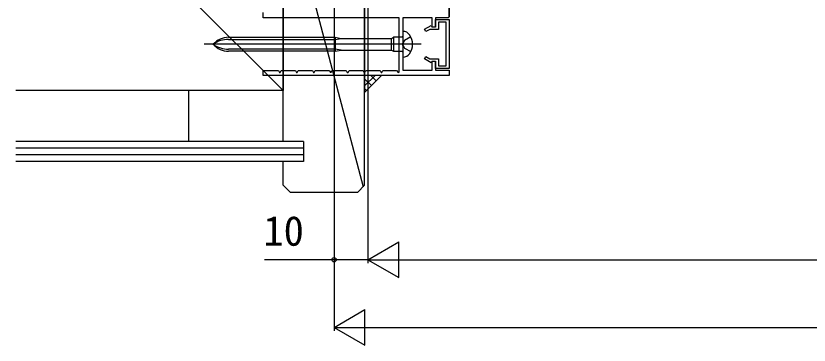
# Model space of a CAD drawing. Units: millimetres, scale not verified. Extents: x -525 to 525, y -783 to 779.
# Drawn here: x -323.2 to -88.9, y -588.8 to -491.4 of the extents above; entities that cross this region are included whole.
import ezdxf
from ezdxf.enums import TextEntityAlignment as Align

# ---------------------------------------------------------------- set-up
doc = ezdxf.new("R2010")
doc.units = ezdxf.units.MM
doc.header["$LTSCALE"] = 4
for name, color, linetype in [('0-3_YKK_11', 7, 'Continuous'), ('0-7_YKK_D', 6, 'Continuous'), ('0-9_YSS_K', 3, 'Continuous'), ('0-A_YSS_KE', 3, 'Continuous')]:
    doc.layers.add(name, color=color, linetype=linetype)
doc.styles.add('ＭＳ ゴシック', font='')
doc.styles.get('ＭＳ ゴシック').set_extended_font_data('MS Gothic')

msp = doc.modelspace()

# ---------------------------------------------------------------- linework, layer by layer
at = {"layer": '0-3_YKK_11'}
for p, q in [((-208.88, -496.007), (-208.929, -496.007)), ((-212.249, -501.557), (-212.249, -498.057)), ((-203.554, -499.807), (-267.587, -499.807)), ((-228.929, -501.857), (-260.413, -501.857)), ((-230.403, -508.007), (-230.057, -508.007)), ((-230.056, -508.007), (-229.912, -507.757)), ((-229.912, -507.757), (-229.652, -507.607)), ((-220.402, -508.007), (-220.229, -508.107))]:
    msp.add_line(p, q, dxfattribs=at)
for points in [[(-195.229, -491.707), (-195.229, -444.007), (-195.229, -491.707)], [(-220.229, -491.306), (-220.229, -492.007), (-250.229, -492.007), (-250.229, -490.407)], [(-195.229, -491.707), (-195.529, -492.007), (-199.229, -492.007), (-199.229, -494.707), (-200.229, -494.707), (-200.229, -492.007), (-208.929, -492.007), (-208.929, -499.348), (-209.049, -499.532), (-209.049, -500.081), (-208.929, -500.265), (-208.929, -507.507), (-200.229, -507.507), (-200.229, -504.807), (-199.229, -504.807), (-199.229, -507.507), (-195.229, -507.507), (-195.229, -509.007), (-220.229, -509.007)], [(-220.229, -509.007), (-220.229, -508.306), (-219.825, -507.607), (-215.634, -507.607), (-215.345, -508.107), (-215.114, -508.107), (-214.825, -507.607), (-210.812, -507.607), (-210.276, -508.142), (-210.029, -508.04), (-210.029, -492.007), (-220.229, -492.007)], [(-208.929, -496.007), (-208.929, -503.607), (-208.88, -503.607)], [(-260.413, -497.757), (-228.929, -497.757), (-227.129, -498.057), (-212.249, -498.057), (-211.729, -497.757), (-211.729, -501.857), (-209.229, -501.857), (-208.929, -502.157)], [(-228.929, -497.757), (-228.929, -501.857), (-227.129, -501.557), (-228.929, -501.257), (-260.413, -501.257)], [(-260.413, -498.357), (-228.929, -498.357), (-227.129, -498.057)], [(-208.929, -497.457), (-209.229, -497.757), (-211.729, -497.757)], [(-206.538, -497.657), (-208.389, -498.662), (-208.998, -499.807), (-208.389, -500.952), (-206.538, -501.957)], [(-227.129, -501.557), (-212.249, -501.557), (-211.729, -501.857)], [(-220.229, -509.007), (-250.229, -509.007), (-250.229, -507.607), (-245.634, -507.607), (-245.345, -508.107), (-245.114, -508.107), (-244.825, -507.607), (-240.634, -507.607), (-240.345, -508.107), (-240.114, -508.107), (-239.825, -507.607), (-235.634, -507.607), (-235.345, -508.107), (-235.114, -508.107), (-234.825, -507.607), (-230.634, -507.607), (-230.403, -508.007)], [(-229.652, -507.607), (-225.634, -507.607), (-225.345, -508.107), (-225.114, -508.107), (-224.825, -507.607), (-220.634, -507.607), (-220.403, -508.007)]]:
    msp.add_lwpolyline(points, dxfattribs=at)
msp.add_lwpolyline([(-195.229, -492.507), (-195.229, -507.007), (-199.229, -507.007), (-199.229, -504.907), (-200.329, -504.907), (-200.545, -505.28), (-202.529, -504.134), (-202.129, -503.441), (-200.977, -504.107), (-198.429, -504.107), (-198.429, -506.207), (-196.129, -506.207), (-196.129, -493.307), (-198.429, -493.307), (-198.429, -495.407), (-200.977, -495.407), (-202.129, -496.072), (-202.529, -495.379), (-200.545, -494.233), (-200.329, -494.607), (-199.229, -494.607), (-199.229, -492.507)], close=True, dxfattribs=at)
for centre, radius, start, end in [((-208.88, -498.407), 2.4, 35.68536, 90), ((-260.413, -503.757), 6, 90, 138.82712), ((-260.413, -506.115), 7.759, 90, 125.59896), ((-210.829, -499.807), 4.8, 324.31464, 35.68536), ((-260.413, -495.857), 6, 221.1729, 270.00002), ((-260.413, -493.498), 7.759, 234.40101, 270.00002), ((-208.88, -501.207), 2.4, 270.00002, 324.31464)]:
    msp.add_arc(centre, radius, start, end, dxfattribs=at)
at = {"layer": '0-7_YKK_D'}
for p, q in [((-219.229, -444.707), (-219.229, -564.506)), ((-219.229, -449.106), (-219.229, -564.506)), ((-229.229, -451.606), (-229.229, -564.506)), ((-229.229, -451.606), (-229.229, -584.506)), ((-219.229, -563.506), (-210.136, -558.256)), ((-210.136, -568.756), (-210.136, -558.256)), ((-219.229, -563.506), (-210.136, -568.756)), ((-219.229, -563.506), (-201.043, -563.506)), ((-208.729, -563.506), (210.271, -563.506)), ((-229.229, -583.506), (-220.136, -578.256)), ((-220.136, -588.756), (-220.136, -578.256)), ((-229.229, -583.506), (-220.136, -588.756)), ((-229.229, -583.506), (-211.043, -583.506)), ((-218.729, -583.506), (220.271, -583.506))]:
    msp.add_line(p, q, dxfattribs=at)
msp.add_lwpolyline([(-219.229, -563.506), (-229.229, -563.506), (-249.779, -563.506)], dxfattribs=at)
msp.add_circle((-229.229, -563.506), 0.637, dxfattribs=at)
at = {"layer": '0-9_YSS_K'}
for p, q in [((-244.229, -513.506), (-323.229, -434.506)), ((-244.229, -528.506), (-244.229, -452.506)), ((-244.229, -452.506), (-220.647, -541.924)), ((-220.229, -452.506), (-220.229, -513.506)), ((-220.229, -541.506), (-220.229, -452.506)), ((-220.229, -514.024), (-215.229, -509.024)), ((-220.229, -509.287), (-219.966, -509.024)), ((-220.229, -512.115), (-217.138, -509.024)), ((-218.222, -512.017), (-220.229, -510.01)), ((-216.808, -510.603), (-218.386, -509.024)), ((-215.394, -509.189), (-215.558, -509.024)), ((-219.636, -513.431), (-220.229, -512.838)), ((-244.229, -513.506), (-323.229, -513.506)), ((-272.229, -513.506), (-272.229, -528.506)), ((-238.229, -528.506), (-323.229, -528.506)), ((-238.229, -528.506), (-238.229, -534.506)), ((-238.229, -530.506), (-323.229, -530.506)), ((-238.229, -532.506), (-323.229, -532.506)), ((-238.229, -534.506), (-323.229, -534.506)), ((-244.229, -541.506), (-244.229, -534.506)), ((-244.229, -541.506), (-242.229, -543.506)), ((-242.229, -543.506), (-222.229, -543.506)), ((-220.229, -541.506), (-222.229, -543.506))]:
    msp.add_line(p, q, dxfattribs=at)
at = {"layer": '0-A_YSS_KE'}
msp.add_lwpolyline([(-323.229, -408.506), (-244.229, -408.506), (-244.229, -513.506), (-323.229, -513.506)], dxfattribs=at)

# ---------------------------------------------------------------- texts
at = {"layer": '0-7_YKK_D', "style": 'ＭＳ ゴシック'}
msp.add_text('10', height=8.798, dxfattribs=at).set_placement((-250.12, -562.006), align=Align.BOTTOM_LEFT)

doc.saveas('drawing.dxf')
